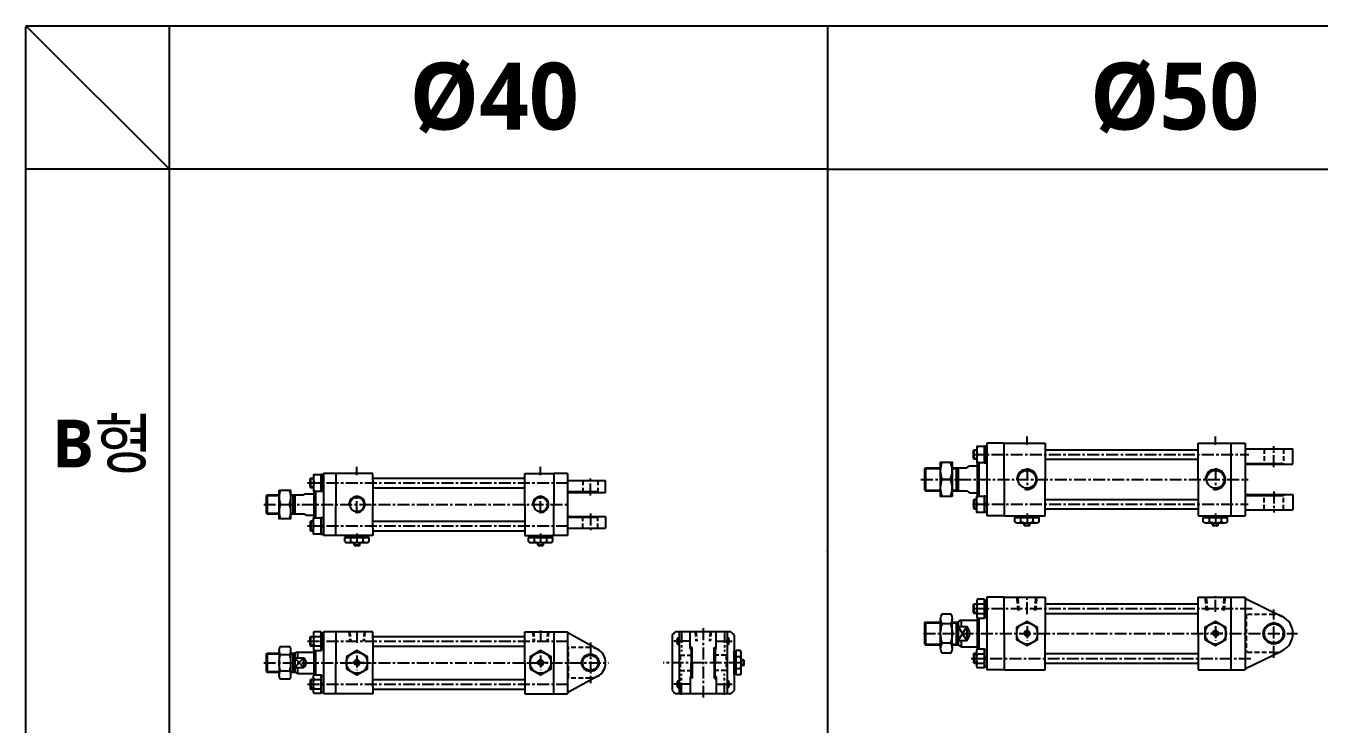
# Model space of a CAD drawing. Extents: x -819 to 8901, y -5 to 4308.
# Drawn here: x -1 to 1351, y 3578 to 4308 of the extents above; entities that cross this region are included whole.
import ezdxf

# ---------------------------------------------------------------- set-up
doc = ezdxf.new("R2010")
doc.units = 0
doc.header["$LTSCALE"] = 10
doc.header["$MEASUREMENT"] = 0
for name, pattern in [('CENTER', [2, 1.25, -0.25, 0.25, -0.25]), ('CENTERX2', [4, 2.5, -0.5, 0.5, -0.5]), ('HIDDENX2', [0.75, 0.5, -0.25])]:
    doc.linetypes.add(name, pattern=pattern)
doc.layers.get('0').update_dxf_attribs({"linetype": 'CONTINUOUS'})
doc.layers.get('DEFPOINTS').update_dxf_attribs({"linetype": 'CONTINUOUS'})
for name, color, linetype in [('CEN', 1, 'CENTERX2'), ('CENTER', 1, 'CENTER'), ('DIM', 2, 'CONTINUOUS'), ('HID', 2, 'HIDDENX2'), ('ML', 7, 'CONTINUOUS'), ('외형선', 3, 'CONTINUOUS'), ('테두리', 7, 'CONTINUOUS')]:
    doc.layers.add(name, color=color, linetype=linetype)
doc.styles.add('문자', font='romans.shx')

msp = doc.modelspace()

# ---------------------------------------------------------------- linework, layer by layer
for p, q in [((-1, 2848.022878071792), (-1, 4307.422878071792)), ((-0.5, 4307.922878071792), (836.760798866504, 4307.922878071792)), ((149, 4157.922878071792), (-0.5, 4307.422878071792)), ((149, 2847.522878071792), (149, 4307.922878071792)), ((836.760798866504, 4307.922878071792), (1546.920664456535, 4307.922878071792)), ((837.260798866504, 4307.422878071792), (837.260798866504, 2847.522878071792)), ((837.260798866504, 4157.922878071792), (-1, 4157.922878071792)), ((837.260798866504, 4157.922878071792), (1547.420664456535, 4157.922878071792)), ((1042.689501870238, 3785.798496205417), (1043.189501870238, 3785.298496205417)), ((1042.689501870238, 3785.798496205417), (1048.689501870234, 3785.798496205414)), ((1043.189501870238, 3785.298496205417), (1048.189501870234, 3785.298496205417)), ((1048.689501870234, 3785.798496205414), (1048.189501870234, 3785.298496205417)), ((1239.689501870238, 3785.798496205417), (1240.189501870238, 3785.298496205417)), ((1239.689501870238, 3785.798496205417), (1245.689501870234, 3785.798496205414)), ((1240.189501870238, 3785.298496205417), (1245.189501870234, 3785.298496205417)), ((1245.689501870234, 3785.798496205414), (1245.189501870234, 3785.298496205417)), ((342.150870121397, 3765.08496431747), (342.650870121397, 3764.58496431747)), ((342.150870121397, 3765.08496431747), (348.1508701213934, 3765.084964317466)), ((342.650870121397, 3764.58496431747), (347.6508701213934, 3764.58496431747)), ((348.1508701213934, 3765.084964317466), (347.6508701213934, 3764.58496431747)), ((534.150870121397, 3765.08496431747), (534.650870121397, 3764.58496431747)), ((534.150870121397, 3765.08496431747), (540.1508701213934, 3765.084964317466)), ((534.650870121397, 3764.58496431747), (539.6508701213934, 3764.58496431747)), ((540.1508701213934, 3765.084964317466), (539.6508701213934, 3764.58496431747)), ((749.435311646721, 3638.91800360931), (749.4353116467246, 3644.918003609307)), ((749.4353116467246, 3644.918003609307), (749.935311646721, 3644.418003609307)), ((749.435311646721, 3638.91800360931), (749.935311646721, 3639.41800360931)), ((749.935311646721, 3639.41800360931), (749.935311646721, 3644.418003609307))]:
    msp.add_line(p, q)
at = {"color": 7, "linetype": 'Continuous'}
for p, q in [((1032.987795948065, 3789.280976577669), (1032.987795948062, 3793.698496205419)), ((1032.987795948062, 3793.698496205419), (1045.689501870236, 3793.698496205419)), ((1033.689501870238, 3795.698496205419), (1057.689501870238, 3795.698496205419)), ((1033.689501870236, 3793.698496205419), (1033.689501870236, 3795.698496205419)), ((1036.163222428608, 3788.298496205417), (1055.215781311872, 3788.298496205425)), ((1039.33864890915, 3789.280976577669), (1039.33864890915, 3793.698496205419)), ((1042.689501870238, 3785.798496205417), (1042.689501870236, 3788.298496205421)), ((1045.689501870238, 3793.698496205419), (1058.391207792411, 3793.698496205419)), ((1048.689501870234, 3785.798496205414), (1048.689501870236, 3788.298496205423)), ((1052.040354831322, 3789.280976577669), (1052.040354831322, 3793.698496205419)), ((1057.689501870236, 3793.698496205421), (1057.689501870238, 3795.698496205417)), ((1058.391207792411, 3789.280976577669), (1058.391207792411, 3793.698496205426)), ((1229.987795948065, 3789.280976577669), (1229.987795948062, 3793.698496205419)), ((1229.987795948062, 3793.698496205419), (1242.689501870236, 3793.698496205419)), ((1230.689501870238, 3795.698496205419), (1254.689501870238, 3795.698496205419)), ((1230.689501870236, 3793.698496205419), (1230.689501870236, 3795.698496205419)), ((1233.163222428608, 3788.298496205417), (1252.215781311872, 3788.298496205425)), ((1236.33864890915, 3789.280976577669), (1236.33864890915, 3793.698496205419)), ((1239.689501870238, 3785.798496205417), (1239.689501870236, 3788.298496205421)), ((1242.689501870238, 3793.698496205419), (1255.391207792411, 3793.698496205419)), ((1245.689501870234, 3785.798496205414), (1245.689501870236, 3788.298496205423)), ((1249.040354831322, 3789.280976577669), (1249.040354831322, 3793.698496205419)), ((1254.689501870236, 3793.698496205421), (1254.689501870238, 3795.698496205417)), ((1255.391207792411, 3789.280976577669), (1255.391207792411, 3793.698496205426)), ((332.4491641992245, 3768.567444689721), (332.4491641992208, 3772.984964317471)), ((332.4491641992208, 3772.984964317471), (345.1508701213952, 3772.984964317471)), ((333.150870121397, 3774.984964317471), (357.150870121397, 3774.984964317471)), ((333.1508701213952, 3772.984964317471), (333.1508701213952, 3774.984964317471)), ((338.8000171603089, 3768.567444689721), (338.8000171603089, 3772.984964317471)), ((345.150870121397, 3772.984964317471), (357.8525760435696, 3772.984964317471)), ((351.5017230824815, 3768.567444689721), (351.5017230824815, 3772.984964317471)), ((357.1508701213952, 3772.984964317473), (357.150870121397, 3774.984964317469)), ((357.8525760435696, 3768.567444689721), (357.8525760435696, 3772.984964317478)), ((524.4491641992245, 3768.567444689721), (524.4491641992208, 3772.984964317471)), ((524.4491641992208, 3772.984964317471), (537.1508701213952, 3772.984964317471)), ((525.150870121397, 3774.984964317471), (549.150870121397, 3774.984964317471)), ((525.1508701213952, 3772.984964317471), (525.1508701213952, 3774.984964317471)), ((530.8000171603089, 3768.567444689721), (530.8000171603089, 3772.984964317471)), ((537.150870121397, 3772.984964317471), (549.8525760435696, 3772.984964317471)), ((543.5017230824815, 3768.567444689721), (543.5017230824815, 3772.984964317471)), ((549.1508701213952, 3772.984964317473), (549.150870121397, 3774.984964317469)), ((549.8525760435696, 3768.567444689721), (549.8525760435696, 3772.984964317478)), ((335.6245906797667, 3767.58496431747), (354.677149563031, 3767.584964317477)), ((342.150870121397, 3765.08496431747), (342.1508701213952, 3767.584964317473)), ((348.1508701213934, 3765.084964317466), (348.1508701213952, 3767.584964317475)), ((527.6245906797667, 3767.58496431747), (546.677149563031, 3767.584964317477)), ((534.150870121397, 3765.08496431747), (534.1508701213952, 3767.584964317473)), ((540.1508701213934, 3765.084964317466), (540.1508701213952, 3767.584964317475)), ((739.5353116467195, 3629.91800360931), (739.5353116467195, 3653.91800360931)), ((741.5353116467177, 3653.918003609308), (739.5353116467213, 3653.91800360931)), ((745.9528312744696, 3654.619709531483), (741.5353116467122, 3654.619709531483)), ((741.5353116467195, 3641.91800360931), (741.5353116467195, 3654.619709531483)), ((746.935311646721, 3632.39172416768), (746.9353116467137, 3651.444283050944)), ((745.9528312744696, 3648.268856570395), (741.5353116467195, 3648.268856570395)), ((741.5353116467195, 3629.216297687134), (741.5353116467195, 3641.918003609308)), ((749.4353116467246, 3644.918003609307), (746.9353116467155, 3644.918003609308)), ((749.435311646721, 3638.91800360931), (746.9353116467173, 3638.918003609308)), ((741.5353116467195, 3629.918003609308), (739.5353116467195, 3629.918003609308)), ((745.9528312744696, 3635.567150648222), (741.5353116467195, 3635.567150648222)), ((745.9528312744696, 3629.216297687138), (741.5353116467195, 3629.216297687134))]:
    msp.add_line(p, q, dxfattribs=at)
for points in [[(1034.689501870238, 3666.143012164413), (1045.689501870238, 3659.792159203327), (1056.689501870238, 3666.143012164413), (1056.689501870238, 3678.844718086586), (1045.689501870238, 3685.195571047672), (1034.689501870238, 3678.844718086586)], [(1231.689501870237, 3666.143012164413), (1242.689501870237, 3659.792159203327), (1253.689501870237, 3666.143012164413), (1253.689501870237, 3678.844718086586), (1242.689501870237, 3685.195571047672), (1231.689501870237, 3678.844718086586)], [(1044.823476466454, 3673.993865125499), (1043.95745106267, 3672.493865125499), (1044.823476466454, 3670.993865125499), (1046.555527274022, 3670.993865125499), (1047.421552677806, 3672.493865125499), (1046.555527274022, 3673.993865125499)], [(1241.823476466453, 3673.993865125499), (1240.957451062669, 3672.493865125499), (1241.823476466453, 3670.993865125499), (1243.555527274021, 3670.993865125499), (1244.421552677805, 3672.493865125499), (1243.555527274021, 3673.993865125499)], [(334.1508701213979, 3635.567150648224), (345.1508701213979, 3629.216297687138), (356.1508701213979, 3635.567150648224), (356.1508701213979, 3648.268856570397), (345.1508701213979, 3654.619709531483), (334.1508701213979, 3648.268856570397)], [(526.150870121397, 3635.567150648224), (537.150870121397, 3629.216297687138), (548.150870121397, 3635.567150648224), (548.150870121397, 3648.268856570397), (537.150870121397, 3654.619709531483), (526.150870121397, 3648.268856570397)], [(344.2848447176139, 3643.41800360931), (343.4188193138298, 3641.91800360931), (344.2848447176139, 3640.41800360931), (346.016895525182, 3640.41800360931), (346.8829209289661, 3641.91800360931), (346.016895525182, 3643.41800360931)], [(536.2848447176129, 3643.41800360931), (535.4188193138289, 3641.91800360931), (536.2848447176129, 3640.41800360931), (538.0168955251811, 3640.41800360931), (538.8829209289652, 3641.91800360931), (538.0168955251811, 3643.41800360931)]]:
    msp.add_lwpolyline(points, close=True, dxfattribs=at)
for centre, radius in [((1045.689501870238, 3672.493865125499), 11), ((1242.689501870237, 3672.493865125499), 11), ((1045.689501870238, 3672.493865125499), 2.500000000003638), ((1242.689501870237, 3672.493865125499), 2.500000000003638), ((345.1508701213979, 3641.91800360931), 11), ((537.150870121397, 3641.91800360931), 11), ((345.1508701213979, 3641.91800360931), 2.500000000003638), ((537.150870121397, 3641.91800360931), 2.500000000003638)]:
    msp.add_circle(centre, radius, dxfattribs=at)
for centre, start, end in [((-0.5, 4307.422878071792), 90, 180), ((836.760798866504, 4307.422878071792), 0, 90), ((836.760798866504, 4307.422878071792), 0, 90), ((836.760798866504, 3758.422878071792), 270, 0)]:
    msp.add_arc(centre, 0.5, start, end)
for centre, radius, start, end in [((1036.163222428608, 3793.921306251933), 5.622810046516014, 235.6157525317689, 270), ((1036.163222428604, 3793.92130625197), 5.622810046547064, 235.6157525320408, 304.3842474679592), ((1045.689501870238, 3809.316015833246), 21.01751962782162, 252.4120462259611, 270), ((1045.689501870238, 3809.316015833246), 21.01751962782162, 270, 287.5879537740389), ((1055.215781311868, 3793.92130625197), 5.622810046547064, 235.6157525320408, 304.3842474679592), ((1233.163222428608, 3793.921306251933), 5.622810046516014, 235.6157525317716, 270), ((1233.163222428604, 3793.92130625197), 5.622810046547064, 235.6157525320408, 304.3842474679592), ((1242.689501870238, 3809.316015833246), 21.01751962782162, 252.4120462259611, 270), ((1242.689501870238, 3809.316015833246), 21.01751962782162, 270, 287.5879537740389), ((1252.215781311868, 3793.92130625197), 5.622810046547064, 235.6157525320408, 304.3842474679592), ((335.6245906797667, 3773.207774363986), 5.622810046516014, 235.6157525317689, 270), ((335.6245906797631, 3773.207774364022), 5.622810046547064, 235.6157525320408, 304.3842474679592), ((345.150870121397, 3788.602483945298), 21.01751962782162, 252.4120462259611, 270), ((345.150870121397, 3788.602483945298), 21.01751962782162, 270, 287.5879537740389), ((354.6771495630273, 3773.207774364022), 5.622810046547064, 235.6157525320408, 304.3842474679592), ((527.6245906797667, 3773.207774363986), 5.622810046516014, 235.6157525317702, 270), ((527.6245906797631, 3773.207774364022), 5.622810046547064, 235.6157525320408, 304.3842474679592), ((537.150870121397, 3788.602483945298), 21.01751962782162, 252.4120462259596, 270), ((537.150870121397, 3788.602483945298), 21.01751962782162, 270, 287.5879537740404), ((546.6771495630273, 3773.207774364022), 5.622810046547064, 235.6157525320408, 304.3842474679592), ((741.3125016001686, 3651.444283050941), 5.622810046547064, 325.6157525320406, 34.38424746795943), ((725.9177920188922, 3641.91800360931), 21.01751962782162, 0, 17.58795377403873), ((725.9177920188922, 3641.91800360931), 21.01751962782162, 342.4120462259613, 0), ((741.3125016001686, 3632.391724167676), 5.622810046547064, 325.6157525320406, 34.38424746795943), ((741.312501600205, 3632.39172416768), 5.622810046516014, 325.6157525317598, 0)]:
    msp.add_arc(centre, radius, start, end, dxfattribs=at)
at = {"layer": 'CEN', "color": 1, "linetype": 'CENTER'}
for p, q in [((1303.689501870238, 3846.448496205419), (1303.689501870238, 3868.448496205419)), ((589.150870121397, 3816.984964317471), (589.150870121397, 3835.484964317471)), ((1303.689501870238, 3820.948496205419), (1303.689501870238, 3798.948496205419)), ((1303.689501870238, 3820.948496205419), (1303.689501870238, 3798.948496205419)), ((589.150870121397, 3797.984964317471), (589.150870121397, 3779.484964317471)), ((1303.689501870238, 3647.215545954577), (1303.689501870238, 3697.772184296421)), ((589.150870121397, 3663.187993257342), (589.150870121397, 3620.648013961279))]:
    msp.add_line(p, q, dxfattribs=at)
at = {"layer": 'CENTER'}
for p, q in [((693.9843116467182, 3664.41800360931), (675.086311646719, 3664.41800360931)), ((684.5353116467195, 3675.313453639611), (684.5353116467195, 3653.52255357901)), ((720.086311646719, 3664.41800360931), (738.9843116467182, 3664.41800360931)), ((729.5353116467195, 3675.313453639611), (729.5353116467195, 3653.52255357901)), ((684.5353116467195, 3608.52255357901), (684.5353116467195, 3630.313453639611)), ((729.5353116467195, 3608.52255357901), (729.5353116467195, 3630.313453639611)), ((693.9843116467182, 3619.41800360931), (675.086311646719, 3619.41800360931)), ((720.086311646719, 3619.41800360931), (738.9843116467182, 3619.41800360931))]:
    msp.add_line(p, q, dxfattribs=at)
at = {"layer": 'DEFPOINTS', "color": 0, "linetype": 'ByBlock'}
for p in [(694.5353116467195, 3657.91800360931), (719.5353116467195, 3657.91800360931)]:
    msp.add_point(p, dxfattribs=at)
at = {"layer": 'DIM'}
for p, q in [((1043.189501870238, 3785.298496205417), (1043.189501870236, 3788.298496205419)), ((1048.189501870234, 3785.298496205417), (1048.189501870238, 3788.298496205421)), ((1240.189501870238, 3785.298496205417), (1240.189501870236, 3788.298496205419)), ((1245.189501870234, 3785.298496205417), (1245.189501870238, 3788.298496205421)), ((342.650870121397, 3764.58496431747), (342.6508701213952, 3767.584964317472)), ((347.6508701213934, 3764.58496431747), (347.650870121397, 3767.584964317473)), ((534.650870121397, 3764.58496431747), (534.6508701213952, 3767.584964317472)), ((539.6508701213934, 3764.58496431747), (539.650870121397, 3767.584964317473)), ((749.935311646721, 3644.418003609307), (746.9353116467173, 3644.41800360931)), ((749.935311646721, 3639.41800360931), (746.9353116467191, 3639.418003609308))]:
    msp.add_line(p, q, dxfattribs=at)
for centre in [(1045.689501870238, 3672.493865125499), (1242.689501870237, 3672.493865125499), (345.1508701213979, 3641.91800360931), (537.150870121397, 3641.91800360931)]:
    msp.add_arc(centre, 3.000000000001819, 270, 180, dxfattribs=at)
at = {"layer": 'HID'}
for p, q in [((1293.689501870238, 3865.448496205419), (1293.689501870238, 3850.448496205419)), ((1313.689501870238, 3865.448496205419), (1313.689501870238, 3850.448496205419)), ((1293.689501870238, 3850.448496205419), (1292.689501870238, 3849.448496205419)), ((1293.689501870238, 3850.448496205419), (1313.689501870238, 3850.448496205419)), ((1313.689501870238, 3850.448496205419), (1314.689501870238, 3849.448496205419)), ((581.150870121397, 3832.484964317471), (581.150870121397, 3820.984964317471)), ((597.150870121397, 3832.484964317471), (597.150870121397, 3820.984964317471)), ((580.150870121397, 3819.984964317471), (581.150870121397, 3820.984964317471)), ((581.150870121397, 3820.984964317471), (597.150870121397, 3820.984964317471)), ((598.150870121397, 3819.984964317471), (597.150870121397, 3820.984964317471)), ((1293.689501870238, 3816.948496205419), (1292.689501870238, 3817.948496205419)), ((1293.689501870238, 3801.948496205419), (1293.689501870238, 3816.948496205419)), ((1293.689501870238, 3816.948496205419), (1313.689501870238, 3816.948496205419)), ((1313.689501870238, 3816.948496205419), (1314.689501870238, 3817.948496205419)), ((1313.689501870238, 3801.948496205419), (1313.689501870238, 3816.948496205419)), ((580.150870121397, 3794.984964317471), (581.150870121397, 3793.984964317471)), ((581.150870121397, 3793.984964317471), (597.150870121397, 3793.984964317471)), ((581.150870121397, 3782.484964317471), (581.150870121397, 3793.984964317471)), ((598.150870121397, 3794.984964317471), (597.150870121397, 3793.984964317471)), ((597.150870121397, 3782.484964317471), (597.150870121397, 3793.984964317471)), ((1036.437123625725, 3696.493865125499), (1035.212282336362, 3710.493865125499)), ((1037.5988431596, 3696.493865125499), (1036.374001870237, 3710.493865125499)), ((1053.780160580875, 3696.493865125499), (1055.005001870237, 3710.493865125499)), ((1054.941880114749, 3696.493865125499), (1056.166721404112, 3710.493865125499)), ((1233.437123625727, 3696.493865125499), (1232.212282336362, 3710.493865125499)), ((1234.5988431596, 3696.493865125499), (1233.374001870237, 3710.493865125499)), ((1250.780160580875, 3696.493865125499), (1252.005001870237, 3710.493865125499)), ((1251.941880114749, 3696.493865125499), (1253.166721404112, 3710.493865125499)), ((1303.689501870238, 3692.493865125499), (1273.689501870238, 3692.493865125499)), ((1274.689501870238, 3692.493865125499), (1274.689501870238, 3652.493865125499)), ((336.8198701213969, 3674.41800360931), (337.6947567566567, 3664.418003609311)), ((337.6758701213985, 3674.41800360931), (338.5507567566565, 3664.418003609311)), ((352.6258701213974, 3674.41800360931), (351.7509834861376, 3664.418003609311)), ((353.4818701213972, 3674.41800360931), (352.6069834861391, 3664.418003609311)), ((528.8198701213969, 3674.41800360931), (529.6947567566567, 3664.41800360931)), ((529.6758701213985, 3674.41800360931), (530.5507567566565, 3664.41800360931)), ((544.6258701213974, 3674.41800360931), (543.7509834861376, 3664.41800360931)), ((545.4818701213972, 3674.41800360931), (544.6069834861391, 3664.41800360931)), ((698.7043116467194, 3674.41800360931), (699.5791982819774, 3664.418003609311)), ((699.5603116467191, 3674.41800360931), (700.4351982819771, 3664.418003609311)), ((714.510311646718, 3674.41800360931), (713.63542501146, 3664.418003609311)), ((715.3663116467178, 3674.41800360931), (714.4914250114598, 3664.418003609311)), ((589.150870121397, 3657.91800360931), (565.150870121397, 3657.91800360931)), ((566.150870121397, 3625.91800360931), (566.150870121397, 3657.918003609311)), ((682.0353116467195, 3650.91800360931), (683.0353116467195, 3649.91800360931)), ((732.0353116467195, 3650.91800360931), (731.0353116467195, 3649.91800360931)), ((1303.689501870238, 3652.493865125499), (1273.689501870238, 3652.493865125499)), ((683.0353116467195, 3649.91800360931), (683.0353116467195, 3633.91800360931)), ((683.0353116467195, 3649.91800360931), (694.5353116467195, 3649.91800360931)), ((731.0353116467195, 3649.91800360931), (719.5353116467195, 3649.91800360931)), ((731.0353116467195, 3649.91800360931), (731.0353116467195, 3633.91800360931)), ((589.150870121397, 3625.91800360931), (565.150870121397, 3625.91800360931)), ((682.0353116467195, 3632.91800360931), (683.0353116467195, 3633.91800360931)), ((683.0353116467195, 3633.91800360931), (694.5353116467195, 3633.91800360931)), ((731.0353116467195, 3633.91800360931), (719.5353116467195, 3633.91800360931)), ((732.0353116467195, 3632.91800360931), (731.0353116467195, 3633.91800360931))]:
    msp.add_line(p, q, dxfattribs=at)
for centre, radius, start, end in [((1311.500268796373, 3849.448496205419), 1, 0, 90), ((595.875018472856, 3819.984964317471), 1, 0, 90), ((1311.500268796373, 3817.948496205419), 1, 270, 0), ((1303.689501870238, 3672.493865125499), 20, 63.86176520873987, 90), ((589.150870121397, 3641.91800360931), 16, 61.13422997547963, 90), ((1303.689501870238, 3672.493865125499), 20, 270, 296.1382347912601), ((589.150870121397, 3641.91800360931), 16, 270, 298.8657700245203)]:
    msp.add_arc(centre, radius, start, end, dxfattribs=at)
at = {"layer": 'ML'}
for p, q in [((1003.689501870238, 3871.698496205419), (1003.689501870238, 3795.698496205419)), ((1021.689501870238, 3871.698496205419), (1003.689501870238, 3871.698496205419)), ((1021.689501870238, 3833.698496205419), (1021.689501870238, 3871.698496205419)), ((1021.689501870238, 3871.698496205419), (1064.689501870238, 3871.698496205419)), ((1064.689501870238, 3871.698496205419), (1064.689501870236, 3833.698496205419)), ((1224.689501870238, 3833.698496205419), (1224.689501870238, 3871.698496205419)), ((1224.689501870238, 3871.698496205419), (1258.689501870238, 3871.698496205419)), ((1258.689501870238, 3871.698496205419), (1258.689501870238, 3795.698496205419)), ((1258.689501870238, 3871.698496205419), (1273.689501870238, 3871.698496205419)), ((1273.689501870238, 3871.698496205419), (1273.689501870238, 3795.698496205419)), ((990.5014006862857, 3854.698496205419), (990.5014006862857, 3864.698496205419)), ((993.9486912466818, 3859.698496205419), (1001.189501870238, 3859.698496205419)), ((1001.189501870238, 3861.655602986606), (1003.689501870238, 3859.155602986606)), ((1001.189501870238, 3860.241389424232), (1003.689501870238, 3857.741389424232)), ((1064.689501870238, 3864.698496205419), (1224.689501870238, 3864.698496205419)), ((1064.689501870238, 3854.698496205419), (1224.689501870238, 3854.698496205419)), ((1273.689501870238, 3865.448496205419), (1323.689501870238, 3865.448496205419)), ((1323.689501870238, 3849.448496205419), (1323.689501870238, 3865.448496205419)), ((310.150870121397, 3839.984964317471), (310.150870121397, 3774.984964317471)), ((323.150870121397, 3839.984964317471), (310.150870121397, 3839.984964317471)), ((361.650870121397, 3839.984964317471), (323.150870121397, 3839.984964317471)), ((323.150870121397, 3839.984964317471), (323.150870121397, 3807.484964317471)), ((361.650870121397, 3832.484964317471), (361.650870121397, 3839.984964317471)), ((520.650870121397, 3807.484964317471), (520.650870121397, 3839.984964317471)), ((520.650870121397, 3839.984964317471), (551.150870121397, 3839.984964317471)), ((551.150870121397, 3839.984964317471), (551.150870121397, 3807.484964317471)), ((565.150870121397, 3839.984964317471), (551.150870121397, 3839.984964317471)), ((565.150870121397, 3839.984964317471), (565.150870121397, 3774.984964317471)), ((938.689501870238, 3844.698496205419), (939.689501870238, 3845.698496205419)), ((938.689501870238, 3844.698496205419), (938.689501870238, 3822.698496205419)), ((939.689501870238, 3845.698496205419), (939.689501870238, 3821.698496205419)), ((939.689501870238, 3845.698496205419), (955.3764136849095, 3845.698496205419)), ((967.3744483252758, 3845.698496205419), (973.689501870238, 3845.698496205419)), ((971.689501870238, 3845.698496205419), (971.689501870238, 3821.698496205419)), ((973.689501870238, 3845.698496205419), (973.689501870238, 3821.698496205419)), ((973.689501870238, 3845.698496205419), (982.689501870238, 3845.698496205419)), ((982.689501870238, 3845.698496205419), (985.689501870238, 3847.698496205419)), ((985.689501870238, 3847.698496205419), (993.689501870238, 3847.698496205419)), ((993.689501870238, 3851.198496205419), (993.689501870238, 3816.198496205419)), ((995.189501870238, 3851.198496205419), (995.189501870238, 3816.198496205419)), ((1273.689501870238, 3850.448496205419), (1311.500268796373, 3850.448496205419)), ((1273.689501870238, 3848.448496205419), (1274.689501870238, 3848.448496205419)), ((1274.689501870238, 3849.448496205419), (1323.689501870238, 3849.448496205419)), ((1274.689501870238, 3848.448496205419), (1274.689501870238, 3849.448496205419)), ((296.9627689374447, 3824.984964317471), (296.9627689374447, 3834.984964317471)), ((300.4100594978427, 3829.984964317471), (307.650870121397, 3829.984964317471)), ((307.650870121397, 3831.942071098658), (310.150870121397, 3829.442071098658)), ((307.650870121397, 3830.527857536285), (310.150870121397, 3828.027857536285)), ((361.650870121397, 3834.984964317471), (520.650870121397, 3834.984964317471)), ((361.650870121397, 3832.484964317471), (361.650870121397, 3807.484964317471)), ((565.150870121397, 3832.484964317471), (605.150870121397, 3832.484964317471)), ((605.150870121397, 3819.984964317471), (605.150870121397, 3832.484964317471)), ((965.7687185347932, 3833.698496205419), (956.9841088350277, 3833.698496205419)), ((1021.689501870238, 3833.698496205419), (1021.689501870238, 3795.698496205419)), ((1064.689501870238, 3795.698496205419), (1064.689501870238, 3833.698496205419)), ((1224.689501870238, 3833.698496205419), (1224.689501870238, 3795.698496205419)), ((250.150870121397, 3816.484964317471), (251.150870121397, 3817.484964317471)), ((250.150870121397, 3816.484964317471), (250.150870121397, 3798.484964317471)), ((251.150870121397, 3817.484964317471), (251.150870121397, 3797.484964317471)), ((251.150870121397, 3817.484964317471), (263.7892871267759, 3817.484964317471)), ((275.7892871267759, 3817.484964317471), (280.150870121397, 3817.484964317471)), ((278.150870121397, 3817.484964317471), (278.150870121397, 3797.484964317471)), ((280.150870121397, 3817.484964317471), (280.150870121397, 3797.484964317471)), ((280.150870121397, 3817.484964317471), (289.150870121397, 3817.484964317471)), ((292.1490717263769, 3818.684964317471), (289.150870121397, 3817.484964317471)), ((292.1490717263787, 3818.684964317471), (300.150870121397, 3818.684964317471)), ((300.150870121397, 3821.484964317471), (300.150870121397, 3793.484964317471)), ((301.650870121397, 3821.484964317471), (301.650870121397, 3793.484964317471)), ((361.650870121397, 3824.984964317471), (520.650870121397, 3824.984964317471)), ((565.150870121397, 3820.984964317471), (595.875018472856, 3820.984964317471)), ((565.150870121397, 3818.984964317471), (566.150870121397, 3818.984964317471)), ((566.150870121397, 3818.984964317471), (566.150870121397, 3819.984964317471)), ((566.150870121397, 3819.984964317471), (605.150870121397, 3819.984964317471)), ((938.689501870238, 3822.698496205419), (939.689501870238, 3821.698496205419)), ((939.689501870238, 3821.698496205419), (955.3764136849095, 3821.698496205419)), ((967.3744483252758, 3821.698496205419), (973.689501870238, 3821.698496205419)), ((973.689501870238, 3821.698496205419), (982.689501870238, 3821.698496205419)), ((982.689501870238, 3821.698496205419), (985.689501870238, 3819.698496205419)), ((985.689501870238, 3819.698496205419), (993.689501870238, 3819.698496205419)), ((1273.689501870238, 3818.948496205419), (1274.689501870238, 3818.948496205419)), ((1273.689501870238, 3816.948496205419), (1311.500268796373, 3816.948496205419)), ((1274.689501870238, 3818.948496205419), (1274.689501870238, 3817.948496205419)), ((1274.689501870238, 3817.948496205419), (1323.689501870238, 3817.948496205419)), ((1323.689501870238, 3817.948496205419), (1323.689501870238, 3801.948496205419)), ((263.7892871267759, 3807.484964317471), (274.4495411683438, 3807.484964317471)), ((323.150870121397, 3774.984964317471), (323.150870121397, 3807.484964317471)), ((361.650870121397, 3782.484964317471), (361.650870121397, 3807.484964317471)), ((520.650870121397, 3807.484964317471), (520.650870121397, 3774.984964317471)), ((551.150870121397, 3774.984964317471), (551.150870121397, 3807.484964317471)), ((990.5014006862857, 3812.698496205419), (990.5014006862857, 3802.698496205419)), ((993.9486912466818, 3807.698496205419), (1001.189501870238, 3807.698496205419)), ((1001.189501870238, 3807.155602986606), (1003.689501870238, 3809.655602986606)), ((1001.189501870238, 3805.741389424232), (1003.689501870238, 3808.241389424232)), ((1064.689501870238, 3812.698496205419), (1224.689501870238, 3812.698496205419)), ((1064.689501870238, 3802.698496205419), (1224.689501870238, 3802.698496205419)), ((1273.689501870238, 3801.948496205419), (1323.689501870238, 3801.948496205419)), ((250.150870121397, 3798.484964317471), (251.150870121397, 3797.484964317471)), ((251.150870121397, 3797.484964317471), (263.7892871267759, 3797.484964317471)), ((275.7892871267759, 3797.484964317471), (280.150870121397, 3797.484964317471)), ((280.150870121397, 3797.484964317471), (289.150870121397, 3797.484964317471)), ((292.1490717263769, 3796.284964317471), (289.150870121397, 3797.484964317471)), ((292.1490717263787, 3796.284964317471), (300.150870121397, 3796.284964317471)), ((296.9627689374447, 3789.984964317471), (296.9627689374447, 3779.984964317471)), ((307.650870121397, 3784.442071098658), (310.150870121397, 3786.942071098658)), ((361.650870121397, 3789.984964317471), (520.650870121397, 3789.984964317471)), ((565.150870121397, 3795.984964317471), (566.150870121397, 3795.984964317471)), ((565.150870121397, 3793.984964317471), (595.875018472856, 3793.984964317471)), ((566.150870121397, 3795.984964317471), (566.150870121397, 3794.984964317471)), ((566.150870121397, 3794.984964317471), (605.150870121397, 3794.984964317471)), ((605.150870121397, 3794.984964317471), (605.150870121397, 3782.484964317471)), ((1021.689501870238, 3795.698496205419), (1003.689501870238, 3795.698496205419)), ((1021.689501870238, 3795.698496205419), (1064.689501870238, 3795.698496205419)), ((1224.689501870238, 3795.698496205419), (1258.689501870238, 3795.698496205419)), ((1258.689501870238, 3795.698496205419), (1273.689501870238, 3795.698496205419)), ((300.4100594978427, 3784.984964317471), (307.650870121397, 3784.984964317471)), ((307.650870121397, 3783.027857536285), (310.150870121397, 3785.527857536285)), ((323.150870121397, 3774.984964317471), (310.150870121397, 3774.984964317471)), ((361.650870121397, 3774.984964317471), (323.150870121397, 3774.984964317471)), ((361.650870121397, 3782.484964317471), (361.650870121397, 3774.984964317471)), ((361.650870121397, 3779.984964317471), (520.650870121397, 3779.984964317471)), ((520.650870121397, 3774.984964317471), (551.150870121397, 3774.984964317471)), ((565.150870121397, 3774.984964317471), (551.150870121397, 3774.984964317471)), ((565.150870121397, 3782.484964317471), (605.150870121397, 3782.484964317471)), ((993.189501870238, 3705.855081055249), (993.189501870238, 3691.132649195749)), ((1021.689501870238, 3710.493865125499), (1003.689501870238, 3710.493865125499)), ((1003.689501870238, 3710.493865125499), (1003.689501870238, 3634.493865125499)), ((1021.689501870238, 3710.493865125499), (1064.689501870238, 3710.493865125499)), ((1021.689501870238, 3672.493865125499), (1021.689501870238, 3710.493865125499)), ((1064.689501870238, 3710.493865125499), (1064.689501870236, 3672.493865125499)), ((1224.689501870238, 3672.493865125499), (1224.689501870238, 3710.493865125499)), ((1224.689501870238, 3710.493865125499), (1258.689501870238, 3710.493865125499)), ((1258.689501870238, 3710.493865125499), (1258.689501870238, 3634.493865125499)), ((1258.689501870238, 3710.493865125499), (1273.689501870238, 3710.493865125499)), ((1273.689501870238, 3710.493865125499), (1273.689501870238, 3634.493865125499)), ((1274.248963523931, 3709.21932459544), (1312.500268796373, 3690.448541011555)), ((990.5014006862857, 3693.493865125499), (990.5014006862857, 3703.493865125499)), ((993.9486912466818, 3703.401342411999), (1001.189501870238, 3703.401342411999)), ((993.9486912466818, 3693.586387838999), (1001.189501870238, 3693.586387838999)), ((1001.189501870238, 3700.450971906686), (1003.689501870238, 3697.950971906686)), ((1001.189501870238, 3699.036758344313), (1003.689501870238, 3696.536758344313)), ((1064.689501870238, 3703.493865125499), (1224.689501870238, 3703.493865125499)), ((1064.689501870238, 3693.493865125499), (1224.689501870238, 3693.493865125499)), ((938.689501870238, 3683.493865125499), (939.689501870238, 3684.493865125499)), ((938.689501870238, 3683.493865125499), (938.689501870238, 3661.493865125499)), ((939.689501870238, 3684.493865125499), (955.3764136849095, 3684.493865125499)), ((939.689501870238, 3684.493865125499), (939.689501870238, 3660.493865125499)), ((955.3764136849095, 3657.119153848545), (955.3764136849095, 3687.868576402454)), ((965.7887975878493, 3682.743672643469), (956.962064422336, 3682.743672643469)), ((967.3744483252758, 3657.119153848545), (967.3744483252758, 3687.868576402454)), ((967.3744483252758, 3684.493865125499), (973.689501870238, 3684.493865125499)), ((971.689501870238, 3684.493865125499), (971.689501870238, 3660.493865125499)), ((976.689501870238, 3686.493865125499), (973.689501870238, 3684.76181431793)), ((973.689501870238, 3684.76181431793), (973.689501870238, 3660.225915933068)), ((973.689501870238, 3679.704967676427), (982.689501870238, 3679.704967676427)), ((976.689501870238, 3686.493865125499), (993.689501870238, 3686.493865125499)), ((976.689501870238, 3686.493865125499), (976.689501870238, 3679.704967676427)), ((982.689501870238, 3679.704967676427), (982.689501870238, 3665.282762574571)), ((993.689501870238, 3689.109063595958), (993.689501870238, 3655.87866665504)), ((995.189501870238, 3688.678910552499), (995.189501870238, 3656.308819698499)), ((296.9627689374447, 3659.41800360931), (296.9627689374447, 3669.41800360931)), ((299.650870121397, 3671.779219539061), (299.650870121397, 3657.05678767956)), ((300.4100594978427, 3669.32548089581), (307.650870121397, 3669.32548089581)), ((307.650870121397, 3666.375110390497), (310.150870121397, 3663.875110390497)), ((307.650870121397, 3664.960896828124), (310.150870121397, 3662.460896828124)), ((323.150870121397, 3674.41800360931), (310.150870121397, 3674.41800360931)), ((310.150870121397, 3674.41800360931), (310.150870121397, 3609.41800360931)), ((323.150870121397, 3674.41800360931), (323.150870121397, 3641.918003609311)), ((361.650870121397, 3674.41800360931), (323.150870121397, 3674.41800360931)), ((361.650870121397, 3666.91800360931), (361.650870121397, 3674.41800360931)), ((361.650870121397, 3669.41800360931), (520.650870121397, 3669.41800360931)), ((361.650870121397, 3666.91800360931), (361.650870121397, 3641.91800360931)), ((520.650870121397, 3674.41800360931), (565.150870121397, 3674.41800360931)), ((520.650870121397, 3641.91800360931), (520.650870121397, 3674.41800360931)), ((551.150870121397, 3674.41800360931), (551.150870121397, 3641.91800360931)), ((565.150870121397, 3674.41800360931), (565.150870121397, 3609.41800360931)), ((565.150870121397, 3674.41800360931), (565.150870121397, 3674.00862753098)), ((596.875018472856, 3655.930053146929), (565.6681108494322, 3673.132874434879)), ((674.5353116467195, 3670.831668198913), (674.5353116467195, 3613.004339019709)), ((735.948976236321, 3674.41800360931), (678.1216470571162, 3674.41800360931)), ((682.0353116467195, 3674.41800360931), (682.0353116467195, 3609.418003609311)), ((693.5353116467195, 3656.930053146929), (693.5353116467195, 3673.41800360931)), ((720.5353116467195, 3656.930053146929), (720.5353116467195, 3673.41800360931)), ((732.0353116467195, 3674.41800360931), (732.0353116467195, 3609.418003609311)), ((739.5353116467195, 3670.831668198913), (739.5353116467195, 3613.004339019709)), ((973.689501870238, 3665.282762574571), (982.689501870238, 3665.282762574571)), ((976.689501870238, 3665.282762574571), (976.689501870238, 3658.493865125499)), ((1021.689501870238, 3672.493865125499), (1021.689501870238, 3634.493865125499)), ((1064.689501870238, 3634.493865125499), (1064.689501870238, 3672.493865125499)), ((1224.689501870238, 3672.493865125499), (1224.689501870238, 3634.493865125499)), ((250.150870121397, 3650.91800360931), (251.150870121397, 3651.91800360931)), ((250.150870121397, 3650.91800360931), (250.150870121397, 3632.91800360931)), ((251.150870121397, 3651.91800360931), (263.832770265597, 3651.91800360931)), ((251.150870121397, 3651.91800360931), (251.150870121397, 3631.91800360931)), ((263.832770265597, 3654.667944598179), (263.832770265597, 3629.168062620442)), ((275.8350270154697, 3654.667944598179), (275.8350270154697, 3629.168062620442)), ((275.8350270154697, 3651.91800360931), (280.150870121397, 3651.91800360931)), ((278.150870121397, 3651.91800360931), (278.150870121397, 3631.91800360931)), ((283.150870121397, 3653.118003609311), (280.150870121397, 3651.91800360931)), ((280.150870121397, 3651.91800360931), (280.150870121397, 3631.91800360931)), ((283.150870121397, 3653.118003609311), (300.150870121397, 3653.118003609311)), ((283.150870121397, 3653.118003609311), (283.150870121397, 3646.961811694478)), ((300.150870121397, 3655.033202079769), (300.150870121397, 3628.802805138852)), ((300.4100594978427, 3659.510526322811), (307.650870121397, 3659.510526322811)), ((301.650870121397, 3654.60304903631), (301.650870121397, 3629.232958182311)), ((361.650870121397, 3659.41800360931), (520.650870121397, 3659.41800360931)), ((694.5353116467195, 3657.91800360931), (694.5353116467195, 3641.91800360931)), ((695.5353116467195, 3657.91800360931), (694.5353116467195, 3657.91800360931)), ((695.5353116467195, 3641.91800360931), (695.5353116467195, 3657.91800360931)), ((718.5353116467195, 3641.91800360931), (718.5353116467195, 3657.91800360931)), ((718.5353116467195, 3657.91800360931), (719.5353116467195, 3657.91800360931)), ((719.5353116467195, 3657.91800360931), (719.5353116467195, 3641.91800360931)), ((938.689501870238, 3661.493865125499), (939.689501870238, 3660.493865125499)), ((939.689501870238, 3660.493865125499), (955.3764136849095, 3660.493865125499)), ((965.7887975878493, 3662.24405760753), (956.962064422336, 3662.24405760753)), ((967.3744483252758, 3660.493865125499), (973.689501870238, 3660.493865125499)), ((976.689501870238, 3658.493865125499), (973.689501870238, 3660.225915933068)), ((976.689501870238, 3658.493865125499), (993.689501870238, 3658.493865125499)), ((990.5014006862857, 3651.493865125499), (990.5014006862857, 3641.493865125499)), ((993.189501870238, 3639.132649195749), (993.189501870238, 3653.855081055249)), ((993.9486912466818, 3651.401342411999), (1001.189501870238, 3651.401342411999)), ((1064.689501870238, 3651.493865125499), (1224.689501870238, 3651.493865125499)), ((1274.248963523931, 3635.768405655559), (1312.500268796373, 3654.539189239443)), ((265.1477187525616, 3650.417964268557), (274.5200785285069, 3650.417964268557)), ((280.150870121397, 3646.961811694478), (289.4418778355102, 3646.961811694478)), ((289.150870121397, 3646.961811694478), (289.150870121397, 3636.874195524143)), ((323.150870121397, 3609.41800360931), (323.150870121397, 3641.91800360931)), ((361.650870121397, 3616.91800360931), (361.650870121397, 3641.91800360931)), ((520.650870121397, 3641.91800360931), (520.650870121397, 3609.41800360931)), ((551.150870121397, 3609.41800360931), (551.150870121397, 3641.91800360931)), ((694.5353116467195, 3625.91800360931), (694.5353116467195, 3641.91800360931)), ((695.5353116467195, 3641.91800360931), (695.5353116467195, 3625.91800360931)), ((718.5353116467195, 3641.91800360931), (718.5353116467195, 3625.91800360931)), ((719.5353116467195, 3625.91800360931), (719.5353116467195, 3641.91800360931)), ((993.9486912466818, 3641.586387838999), (1001.189501870238, 3641.586387838999)), ((1001.189501870238, 3645.950971906686), (1003.689501870238, 3648.450971906686)), ((1001.189501870238, 3644.536758344313), (1003.689501870238, 3647.036758344313)), ((1064.689501870238, 3641.493865125499), (1224.689501870238, 3641.493865125499)), ((250.150870121397, 3632.91800360931), (251.150870121397, 3631.91800360931)), ((251.150870121397, 3631.91800360931), (263.832770265597, 3631.91800360931)), ((265.1477187525616, 3633.418042950064), (274.5200785285069, 3633.418042950064)), ((275.8350270154697, 3631.91800360931), (280.150870121397, 3631.91800360931)), ((280.150870121397, 3636.874195524143), (289.150870121397, 3636.874195524143)), ((283.150870121397, 3630.71800360931), (280.150870121397, 3631.91800360931)), ((283.150870121397, 3636.874195524143), (283.150870121397, 3630.71800360931)), ((283.150870121397, 3630.71800360931), (300.150870121397, 3630.71800360931)), ((296.9627689374447, 3624.41800360931), (296.9627689374447, 3614.41800360931)), ((299.650870121397, 3612.05678767956), (299.650870121397, 3626.779219539061)), ((300.4100594978427, 3624.32548089581), (307.650870121397, 3624.32548089581)), ((361.650870121397, 3624.41800360931), (520.650870121397, 3624.41800360931)), ((596.875018472856, 3627.905954071692), (565.6681108494322, 3610.703132783742)), ((693.5353116467195, 3626.905954071692), (693.5353116467195, 3610.418003609311)), ((695.5353116467195, 3625.91800360931), (694.5353116467195, 3625.91800360931)), ((718.5353116467195, 3625.91800360931), (719.5353116467195, 3625.91800360931)), ((720.5353116467195, 3626.905954071692), (720.5353116467195, 3610.418003609311)), ((1021.689501870238, 3634.493865125499), (1003.689501870238, 3634.493865125499)), ((1021.689501870238, 3634.493865125499), (1064.689501870238, 3634.493865125499)), ((1224.689501870238, 3634.493865125499), (1258.689501870238, 3634.493865125499)), ((1258.689501870238, 3634.493865125499), (1273.689501870238, 3634.493865125499)), ((1273.689501870238, 3634.493865125499), (1273.689501870238, 3634.870671861256)), ((300.4100594978427, 3614.510526322811), (307.650870121397, 3614.510526322811)), ((307.650870121397, 3618.875110390497), (310.150870121397, 3621.375110390497)), ((307.650870121397, 3617.460896828124), (310.150870121397, 3619.960896828124)), ((361.650870121397, 3616.91800360931), (361.650870121397, 3609.41800360931)), ((361.650870121397, 3614.41800360931), (520.650870121397, 3614.41800360931)), ((323.150870121397, 3609.41800360931), (310.150870121397, 3609.41800360931)), ((361.650870121397, 3609.41800360931), (323.150870121397, 3609.41800360931)), ((520.650870121397, 3609.41800360931), (565.150870121397, 3609.41800360931)), ((565.150870121397, 3609.418003609311), (565.150870121397, 3609.827379687641)), ((735.948976236321, 3609.41800360931), (678.1216470571162, 3609.41800360931))]:
    msp.add_line(p, q, dxfattribs=at)
at = {"layer": 'ML', "color": 1, "linetype": 'CENTER'}
for p, q in [((1045.689501870238, 3869.683109886112), (1045.689501870238, 3878.389389530756)), ((1242.689501870238, 3869.683109886112), (1242.689501870238, 3878.389389530756)), ((988.6180509156366, 3859.698496205419), (1277.432987465716, 3859.698496205419)), ((345.150870121397, 3837.969577998164), (345.150870121397, 3846.675857642809)), ((537.150870121397, 3837.969577998164), (537.150870121397, 3846.675857642809)), ((1045.689501870238, 3845.223437692681), (1045.689501870238, 3822.173554718157)), ((1242.689501870238, 3845.223437692681), (1242.689501870238, 3822.173554718157)), ((293.4522184429643, 3829.984964317471), (567.5466213364616, 3829.984964317471)), ((934.8465502177096, 3833.698496205419), (1276.830596835545, 3833.698496205419)), ((345.150870121397, 3798.320864317471), (345.150870121397, 3816.649064317471)), ((537.150870121397, 3798.320864317471), (537.150870121397, 3816.649064317471)), ((247.6574931556552, 3807.484964317471), (567.5440254005753, 3807.484964317471)), ((988.7582682502671, 3807.698496205419), (1277.075928946251, 3807.698496205419)), ((1045.689501870238, 3797.893174869701), (1045.689501870238, 3787.541326716682)), ((1242.689501870238, 3797.893174869701), (1242.689501870238, 3787.541326716682)), ((293.4522184429643, 3784.984964317471), (567.5466213364616, 3784.984964317471)), ((345.150870121397, 3777.179642981753), (345.150870121397, 3766.827794828734)), ((537.150870121397, 3777.179642981753), (537.150870121397, 3766.827794828734)), ((1045.689501870238, 3692.672979544522), (1045.689501870238, 3711.38722055563)), ((1242.689501870238, 3695.164494040243), (1242.689501870238, 3711.38722055563)), ((988.6180509156366, 3698.493865125499), (1281.22334095479, 3698.493865125499)), ((707.0353116467195, 3677.910014072362), (707.0353116467195, 3605.548552471191)), ((1045.689501870238, 3680.193865125499), (1045.689501870238, 3664.793865125499)), ((1242.689501870238, 3680.193865125499), (1242.689501870238, 3664.793865125499)), ((293.4522184429643, 3664.41800360931), (568.5466213364616, 3664.41800360931)), ((345.150870121397, 3675.321367369338), (345.150870121397, 3662.744720310923)), ((537.150870121397, 3675.775118685661), (537.150870121397, 3662.282702434187)), ((937.3553281380682, 3672.493865125499), (1328.414436754998, 3672.493865125499)), ((1250.389501870237, 3672.493865125499), (1234.989501870237, 3672.493865125499)), ((247.6574931556552, 3641.91800360931), (608.2939050188452, 3641.91800360931)), ((352.8508701213977, 3641.91800360931), (337.4508701213981, 3641.91800360931)), ((345.150870121397, 3649.618003609311), (345.150870121397, 3634.21800360931)), ((544.8508701213977, 3641.91800360931), (529.4508701213981, 3641.91800360931)), ((537.150870121397, 3649.618003609311), (537.150870121397, 3634.21800360931)), ((746.4228233265676, 3641.91800360931), (665.4252080306051, 3641.91800360931)), ((987.321471369145, 3646.493865125499), (1282.294724482716, 3646.493865125499)), ((293.4522184429643, 3619.41800360931), (568.5466213364616, 3619.41800360931))]:
    msp.add_line(p, q, dxfattribs=at)
at = {"layer": 'ML'}
for points in [[(1001.189501870238, 3868.198496205419), (993.189501870238, 3868.198496205419), (993.189501870238, 3851.198496205419), (1001.189501870238, 3851.198496205419)], [(967.3764136849095, 3815.698496205419), (955.3764136849095, 3815.698496205419), (955.3764136849095, 3851.698496205419), (967.3764136849095, 3851.698496205419)], [(307.650870121397, 3838.484964317471), (299.650870121397, 3838.484964317471), (299.650870121397, 3821.484964317471), (307.650870121397, 3821.484964317471)], [(263.7892871267759, 3822.484964317471), (275.7892871267759, 3822.484964317471), (275.7892871267759, 3792.484964317471), (263.7892871267759, 3792.484964317471)], [(1001.189501870238, 3799.198496205419), (993.189501870238, 3799.198496205419), (993.189501870238, 3816.198496205419), (1001.189501870238, 3816.198496205419)], [(307.650870121397, 3776.484964317471), (299.650870121397, 3776.484964317471), (299.650870121397, 3793.484964317471), (307.650870121397, 3793.484964317471)]]:
    msp.add_lwpolyline(points, close=True, dxfattribs=at)
for points in [[(993.9486912466818, 3868.198496205419, 0.1786327944574894), (993.9486912466818, 3859.698496205419, 0.1786327944574894), (993.9486912466818, 3851.198496205419)], [(956.9841088350277, 3815.698496205419, -0.1786327944574894), (956.9841088350277, 3833.698496205419, -0.1786327944574894), (956.9841088350277, 3851.698496205419)], [(965.7687185347932, 3815.698496205419, 0.1786327944574894), (965.7687185347932, 3833.698496205419, 0.1786327944574894), (965.7687185347932, 3851.698496205419)], [(300.4100594978427, 3838.484964317471, 0.1786327944574894), (300.4100594978427, 3829.984964317471, 0.1786327944574894), (300.4100594978427, 3821.484964317471)], [(265.1290330852062, 3822.484964317471, 0.1786327944574893), (265.1290330852062, 3807.484964317471, 0.1786327944574893), (265.1290330852062, 3792.484964317471)], [(274.4495411683438, 3822.484964317471, -0.1786327944574893), (274.4495411683438, 3807.484964317471, -0.1786327944574893), (274.4495411683438, 3792.484964317471)], [(993.9486912466818, 3799.198496205419, -0.1786327944574894), (993.9486912466818, 3807.698496205419, -0.1786327944574894), (993.9486912466818, 3816.198496205419)], [(300.4100594978427, 3776.484964317471, -0.1786327944574894), (300.4100594978427, 3784.984964317471, -0.1786327944574894), (300.4100594978427, 3793.484964317471)], [(1001.189501870238, 3708.308819698499), (993.9486912466818, 3708.308819698499, 0.309401076), (993.9486912466818, 3703.401342411999, 0.154700538), (993.9486912466818, 3693.586387838999, 0.309401076), (993.9486912466818, 3688.678910552499), (1001.189501870238, 3688.678910552499), (1001.189501870238, 3708.308819698499)], [(965.7887975878493, 3662.24405760753, -0.3094010759999999), (965.7887975878493, 3651.99425008956), (956.962064422336, 3651.99425008956, -0.3094010759999999), (956.962064422336, 3662.24405760753, -0.154700538), (956.962064422336, 3682.743672643469, -0.3094010759999999), (956.962064422336, 3692.993480161439), (965.7887975878493, 3692.993480161439, -0.3094010759999999), (965.7887975878493, 3682.743672643469, -0.154700538), (965.7887975878493, 3662.24405760753, 0.1786327944574893)], [(307.650870121397, 3674.232958182311), (300.4100594978427, 3674.232958182311, 0.309401076), (300.4100594978427, 3669.32548089581, 0.154700538), (300.4100594978427, 3659.510526322811, 0.309401076), (300.4100594978427, 3654.60304903631), (307.650870121397, 3654.60304903631), (307.650870121397, 3674.232958182311)], [(265.1477187525616, 3650.417964268557, -0.3094010759999999), (265.1477187525616, 3658.917924927803), (274.5200785285069, 3658.917924927803, -0.3094010759999999), (274.5200785285069, 3650.417964268557, -0.154700538), (274.5200785285069, 3633.418042950064, -0.3094010759999999), (274.5200785285069, 3624.918082290818), (265.1477187525616, 3624.918082290818, -0.3094010759999999), (265.1477187525616, 3633.418042950064, -0.154700538), (265.1477187525616, 3650.417964268557)], [(1001.189501870238, 3636.678910552499), (993.9486912466818, 3636.678910552499, -0.309401076), (993.9486912466818, 3641.586387838999, -0.154700538), (993.9486912466818, 3651.401342411999, -0.309401076), (993.9486912466818, 3656.308819698499), (1001.189501870238, 3656.308819698499), (1001.189501870238, 3636.678910552499)], [(307.650870121397, 3609.60304903631), (300.4100594978427, 3609.60304903631, -0.309401076), (300.4100594978427, 3614.510526322811, -0.154700538), (300.4100594978427, 3624.32548089581, -0.309401076), (300.4100594978427, 3629.232958182311), (307.650870121397, 3629.232958182311), (307.650870121397, 3609.60304903631)]]:
    msp.add_lwpolyline(points, format="xyb", dxfattribs=at)
for points in [[(1003.689501870238, 3850.898496014684), (1003.689501870238, 3868.498496396154), (1001.189501870238, 3868.498496396154), (1001.189501870238, 3850.898496014684), (1003.689501870238, 3850.898496014684)], [(993.189501870238, 3854.698496205419), (990.5014006862857, 3854.698496205419), (989.689501870238, 3855.510395021467), (989.689501870238, 3863.886597389371), (990.5014006862857, 3864.698496205419), (993.189501870238, 3864.698496205419)], [(299.650870121397, 3824.984964317471), (296.9627689374447, 3824.984964317471), (296.150870121397, 3825.796863133519), (296.150870121397, 3834.173065501423), (296.9627689374447, 3834.984964317471), (299.650870121397, 3834.984964317471)], [(310.150870121397, 3821.184964126736), (310.150870121397, 3838.784964508206), (307.650870121397, 3838.784964508206), (307.650870121397, 3821.184964126736), (310.150870121397, 3821.184964126736)], [(1003.689501870238, 3816.498496396154), (1003.689501870238, 3798.898496014684), (1001.189501870238, 3798.898496014684), (1001.189501870238, 3816.498496396154), (1003.689501870238, 3816.498496396154)], [(993.189501870238, 3812.698496205419), (990.5014006862857, 3812.698496205419), (989.689501870238, 3811.886597389371), (989.689501870238, 3803.510395021467), (990.5014006862857, 3802.698496205419), (993.189501870238, 3802.698496205419)], [(299.650870121397, 3789.984964317471), (296.9627689374447, 3789.984964317471), (296.150870121397, 3789.173065501423), (296.150870121397, 3780.796863133519), (296.9627689374447, 3779.984964317471), (299.650870121397, 3779.984964317471)], [(310.150870121397, 3793.784964508206), (310.150870121397, 3776.184964126736), (307.650870121397, 3776.184964126736), (307.650870121397, 3793.784964508206), (310.150870121397, 3793.784964508206)], [(1003.689501870238, 3689.693864934764), (1003.689501870238, 3707.293865316234), (1001.189501870238, 3707.293865316234), (1001.189501870238, 3689.693864934764), (1003.689501870238, 3689.693864934764)], [(993.189501870238, 3693.493865125499), (990.5014006862857, 3693.493865125499), (989.689501870238, 3694.305763941547), (989.689501870238, 3702.681966309451), (990.5014006862857, 3703.493865125499), (993.189501870238, 3703.493865125499)], [(299.650870121397, 3659.41800360931), (296.9627689374447, 3659.41800360931), (296.150870121397, 3660.229902425358), (296.150870121397, 3668.606104793263), (296.9627689374447, 3669.41800360931), (299.650870121397, 3669.41800360931)], [(310.150870121397, 3655.618003418575), (310.150870121397, 3673.218003800045), (307.650870121397, 3673.218003800045), (307.650870121397, 3655.618003418575), (310.150870121397, 3655.618003418575)], [(993.189501870238, 3651.493865125499), (990.5014006862857, 3651.493865125499), (989.689501870238, 3650.681966309451), (989.689501870238, 3642.305763941547), (990.5014006862857, 3641.493865125499), (993.189501870238, 3641.493865125499)], [(1003.689501870238, 3655.293865316234), (1003.689501870238, 3637.693864934764), (1001.189501870238, 3637.693864934764), (1001.189501870238, 3655.293865316234), (1003.689501870238, 3655.293865316234)], [(299.650870121397, 3624.41800360931), (296.9627689374447, 3624.41800360931), (296.150870121397, 3623.606104793263), (296.150870121397, 3615.229902425358), (296.9627689374447, 3614.41800360931), (299.650870121397, 3614.41800360931)], [(310.150870121397, 3628.218003800045), (310.150870121397, 3610.618003418575), (307.650870121397, 3610.618003418575), (307.650870121397, 3628.218003800045), (310.150870121397, 3628.218003800045)]]:
    msp.add_lwpolyline(points, dxfattribs=at)
for centre, radius in [((1045.689501870238, 3833.698496205419), 9.315500000000043), ((1242.689501870238, 3833.698496205419), 9.315500000000043), ((345.150870121397, 3807.484964317471), 7.475000000000136), ((537.150870121397, 3807.484964317471), 7.475000000000136), ((1303.689501870238, 3672.493865125499), 11), ((1303.689501870238, 3672.493865125499), 10), ((589.150870121397, 3641.91800360931), 9), ((589.150870121397, 3641.91800360931), 8)]:
    msp.add_circle(centre, radius, dxfattribs=at)
for centre, radius, start, end in [((595.875018472856, 3794.984964317471), 1, 270, 0), ((1274.689501870238, 3710.117058389743), 1, 180, 243.8617652087399), ((975.5228352035701, 3672.493865125499), 10.16666666666665, 314.8229224240209, 45.17707757597906), ((1303.689501870238, 3672.493865125499), 20, 296.1382347912601, 63.86176520873987), ((566.150870121397, 3674.00862753098), 1, 180, 241.1342299754796), ((707.0353116467195, 3641.91800360931), 43.5, 131.6579296759419, 138.3420703240538), ((684.5353116467195, 3664.41800360931), 5, 120.0000000000006, 239.9999999999994), ((694.5353116467195, 3673.41800360931), 1, 90, 180), ((719.5353116467195, 3673.41800360931), 1, 0, 90), ((729.5353116467195, 3664.41800360931), 5, 300.0000000000005, 59.99999999999946), ((707.0353116467195, 3641.91800360931), 43.5, 41.65792967594624, 48.3420703240581), ((589.150870121397, 3641.91800360931), 16, 298.8657700245203, 61.13422997547963), ((694.5353116467195, 3658.91800360931), 1, 180, 270), ((694.5353116467195, 3656.930053146929), 1, 180, 270), ((719.5353116467195, 3658.91800360931), 1, 270, 0), ((719.5353116467195, 3656.930053146929), 1, 270, 0), ((286.2637856904767, 3642.005487765193), 5.887734417781623, 299.3639667231422, 57.33121069563905), ((684.5353116467195, 3619.41800360931), 5, 120.0000000000006, 239.9999999999994), ((694.5353116467195, 3626.905954071692), 1, 90, 180), ((694.5353116467195, 3624.91800360931), 1, 90, 180), ((719.5353116467195, 3626.905954071692), 1, 0, 90), ((719.5353116467195, 3624.91800360931), 1, 0, 90), ((729.5353116467195, 3619.41800360931), 5, 300.0000000000005, 59.99999999999946), ((1274.689501870238, 3634.870671861256), 1, 116.1382347912601, 180), ((566.150870121397, 3609.827379687641), 1, 118.8657700245204, 180), ((707.0353116467195, 3641.91800360931), 43.5, 221.6579296759462, 228.3420703240581), ((694.5353116467195, 3610.418003609311), 1, 180, 270), ((719.5353116467195, 3610.418003609311), 1, 270, 0), ((707.0353116467195, 3641.91800360931), 43.5, 311.6579296759419, 318.3420703240538)]:
    msp.add_arc(centre, radius, start, end, dxfattribs=at)
at = {"layer": '외형선', "color": 2}
for p, q in [((938.939501870238, 3844.948496205419), (955.3764136849095, 3844.948496205419)), ((967.3744483252758, 3844.948496205419), (971.689501870238, 3844.948496205419)), ((250.400870121397, 3816.734964317471), (263.7892871267759, 3816.734964317471)), ((275.7892871267759, 3816.734964317471), (278.150870121397, 3816.734964317471)), ((938.939501870238, 3822.448496205419), (955.3764136849095, 3822.448496205419)), ((967.3744483252758, 3822.448496205419), (971.689501870238, 3822.448496205419)), ((250.400870121397, 3798.234964317471), (263.7892871267759, 3798.234964317471)), ((275.7892871267759, 3798.234964317471), (278.150870121397, 3798.234964317471)), ((938.939501870238, 3683.743865125499), (955.3764136849095, 3683.743865125499)), ((967.3744483252758, 3683.743865125499), (971.689501870238, 3683.743865125499)), ((250.400870121397, 3651.16800360931), (263.832770265597, 3651.16800360931)), ((275.8350270154697, 3651.16800360931), (278.150870121397, 3651.16800360931)), ((938.939501870238, 3661.243865125499), (955.3764136849095, 3661.243865125499)), ((967.3744483252758, 3661.243865125499), (971.689501870238, 3661.243865125499)), ((250.400870121397, 3632.66800360931), (263.832770265597, 3632.66800360931)), ((275.8350270154697, 3632.66800360931), (278.150870121397, 3632.66800360931))]:
    msp.add_line(p, q, dxfattribs=at)
at = {"layer": '테두리', "color": 7}
for p, q in [((993.189501870238, 3863.886597389371), (989.689501870238, 3863.886597389371)), ((993.189501870238, 3855.510395021467), (989.689501870238, 3855.510395021467)), ((971.689501870238, 3844.948496205419), (972.9885399759132, 3845.698496205419)), ((299.650870121397, 3834.173065501423), (296.150870121397, 3834.173065501423)), ((278.150870121397, 3816.734964317471), (279.449908227074, 3817.484964317471)), ((299.650870121397, 3825.796863133519), (296.150870121397, 3825.796863133519)), ((971.689501870238, 3822.448496205419), (972.9885399759132, 3821.698496205419)), ((993.189501870238, 3811.886597389371), (989.689501870238, 3811.886597389371)), ((993.189501870238, 3803.510395021467), (989.689501870238, 3803.510395021467)), ((278.150870121397, 3798.234964317471), (279.449908227074, 3797.484964317471)), ((299.650870121397, 3789.173065501423), (296.150870121397, 3789.173065501423)), ((299.650870121397, 3780.796863133519), (296.150870121397, 3780.796863133519)), ((993.189501870238, 3702.681966309451), (989.689501870238, 3702.681966309451)), ((993.189501870238, 3694.305763941547), (989.689501870238, 3694.305763941547)), ((971.689501870238, 3683.743865125499), (972.9885399759132, 3684.493865125499)), ((982.689501870238, 3679.704967676427), (973.689501870238, 3665.282762574571)), ((982.689501870238, 3665.282762574571), (973.689501870238, 3679.704967676427)), ((299.650870121397, 3668.606104793263), (296.150870121397, 3668.606104793263)), ((278.150870121397, 3651.16800360931), (279.449908227074, 3651.91800360931)), ((299.650870121397, 3660.229902425358), (296.150870121397, 3660.229902425358)), ((971.689501870238, 3661.243865125499), (972.9885399759132, 3660.493865125499)), ((993.189501870238, 3650.681966309451), (989.689501870238, 3650.681966309451)), ((289.150870121397, 3646.961811694478), (280.150870121397, 3636.874195524143)), ((289.150870121397, 3636.874195524143), (280.150870121397, 3646.961811694478)), ((993.189501870238, 3642.305763941547), (989.689501870238, 3642.305763941547)), ((278.150870121397, 3632.66800360931), (279.449908227074, 3631.91800360931)), ((299.650870121397, 3623.606104793263), (296.150870121397, 3623.606104793263)), ((299.650870121397, 3615.229902425358), (296.150870121397, 3615.229902425358))]:
    msp.add_line(p, q, dxfattribs=at)
for centre, radius, start, end in [((1045.689501870238, 3833.698496205419), 10.4772195338744, 255.8664748748457, 186.9897606117418), ((1242.689501870238, 3833.698496205419), 10.4772195338744, 255.8664748748457, 186.9897606117418), ((345.150870121397, 3807.484964317471), 8.331000000000131, 257.7756522570675, 190.580310102284), ((537.150870121397, 3807.484964317471), 8.331000000000131, 257.7756522570675, 190.580310102284), ((684.5353116467195, 3664.41800360931), 4.188101183952089, 126.6502848150796, 233.3497151849184), ((729.5353116467195, 3664.41800360931), 4.188101183952089, 306.6502848150816, 53.3497151849184), ((684.5353116467195, 3619.41800360931), 4.188101183952089, 126.6502848150796, 233.3497151849184), ((729.5353116467195, 3619.41800360931), 4.188101183952089, 306.6502848150816, 53.3497151849184)]:
    msp.add_arc(centre, radius, start, end, dxfattribs=at)

# ---------------------------------------------------------------- texts
at = {"attachment_point": 1, "style": '문자'}
for s, width, gutter_width, heights, insert, char_height in [('{\\fMalgun Gothic|b1|i0|c129|p50;%%C40}', 124.5326448316191, 16, [-75.56385869565219], (400.2494435417939, 4269.42457209639), 70), ('{\\fMalgun Gothic|b1|i0|c129|p50;%%C50}', 124.5326448316191, 16, [-75.56385869565219], (1111.611006908934, 4269.42457209639), 70), ('{\\fMalgun Gothic|b1|i0|c129|p50;B형}', 655.3833966680395, 160, [-66.37228260869564], (26.54010483048842, 3896.158906614204), 50)]:
    msp.add_mtext_dynamic_manual_height_columns(s, width=width, gutter_width=gutter_width, heights=heights, dxfattribs=dict(at, insert=insert, char_height=char_height))

doc.saveas('drawing.dxf')
